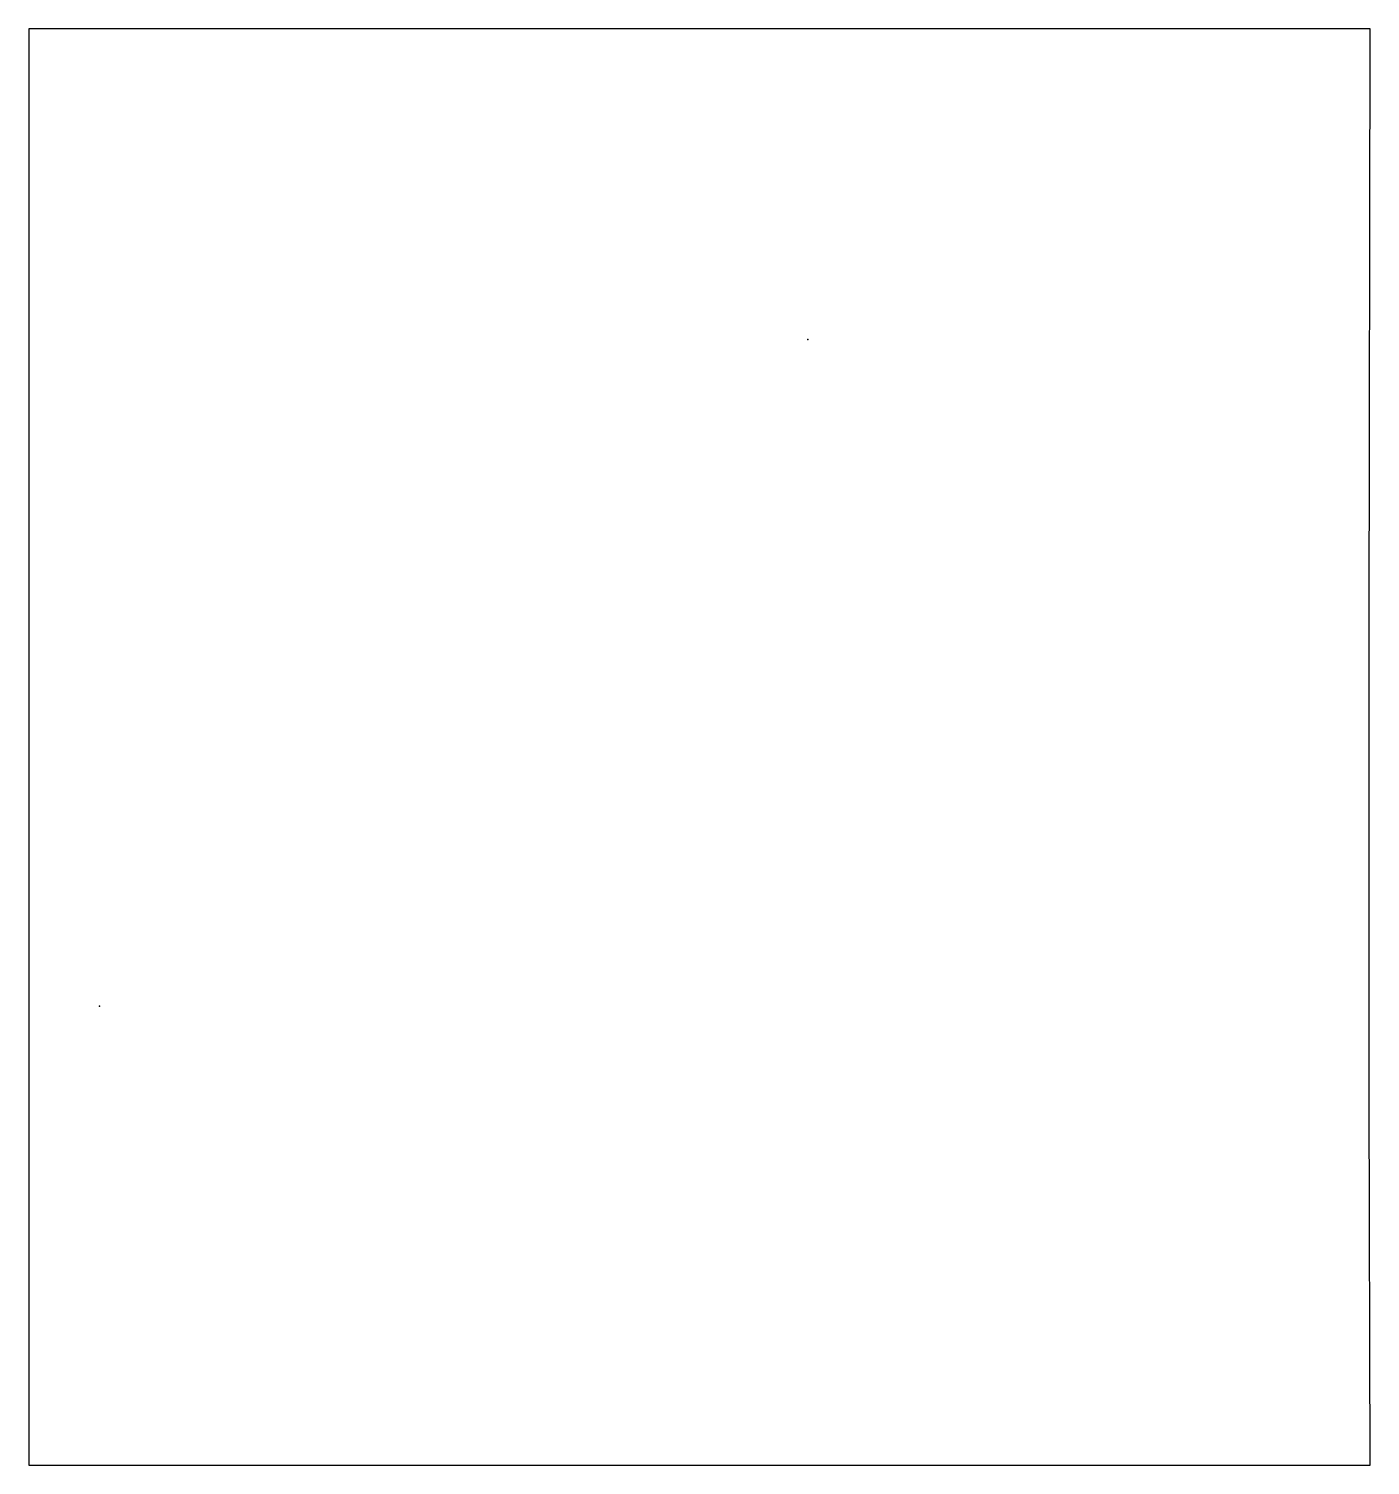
# Model space of a CAD drawing. Header units: inches. Extents: x 9180 to 14879, y 11900 to 18000.
import ezdxf

# ---------------------------------------------------------------- set-up
doc = ezdxf.new("R2010")
doc.units = ezdxf.units.IN
doc.header["$MEASUREMENT"] = 0
doc.layers.add('footing', color=2, linetype='Continuous', lineweight=25)

msp = doc.modelspace()

# ---------------------------------------------------------------- linework, layer by layer
at = {"layer": 'footing', "ltscale": 100, "elevation": 0}
msp.add_lwpolyline([(9180, 18000), (9180, 11900), (11930, 11900), (14878.5, 11900), (14873.5, 13460), (14873.5, 15440), (14878.5, 18000), (11930, 18000)], close=True, dxfattribs=at)
at = {"layer": 'footing', "ltscale": 100}
for p in [(12490, 16680, 0), (9480, 13850, 0)]:
    msp.add_point(p, dxfattribs=at)

doc.saveas('drawing.dxf')
